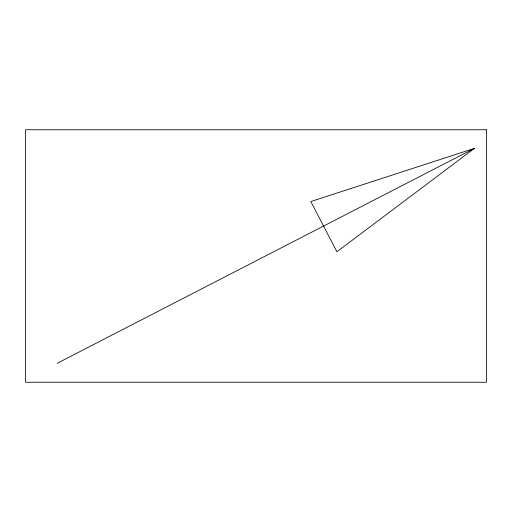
<?xml version="1.0" encoding="UTF-8"?>
<svg xmlns="http://www.w3.org/2000/svg" width="512" height="512" viewBox="0 0 512 512"><rect width="100%" height="100%" fill="white"/><g stroke="black" fill="none" stroke-linecap="round" stroke-linejoin="round"><path stroke-width="0.77" d="M57.158 363.309L473.773 148.685M474.426 148.352L336.922 251.738L310.822 201.555L474.426 148.352M486.4 129.754L25.6 129.754L25.6 382.246L486.4 382.246L486.4 129.754"/></g></svg>
